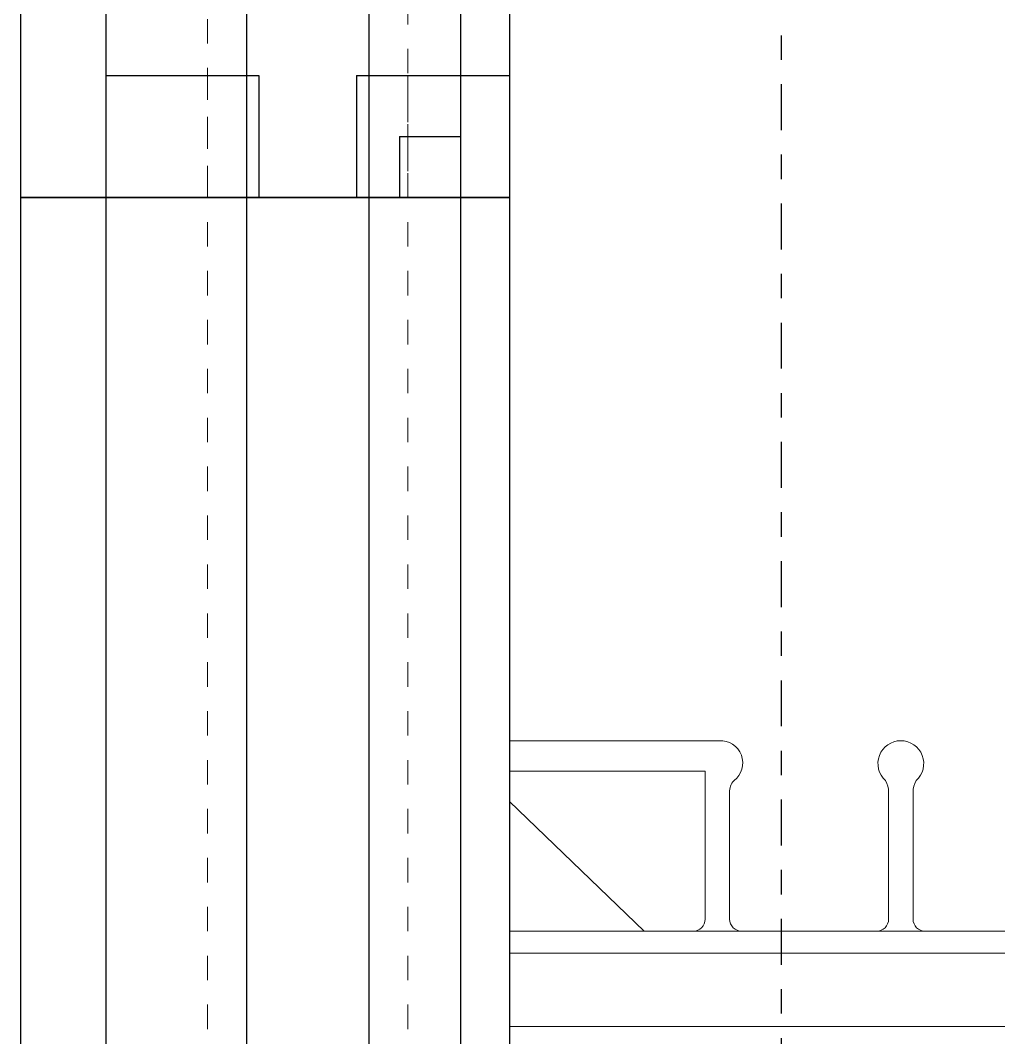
# Model space of a CAD drawing. Header units: inches. Extents: x -91.9 to -8.9, y 167.2 to 248.9.
# Drawn here: x -66.57 to -62.57, y 230.709 to 234.869 of the extents above; entities that cross this region are included whole.
import ezdxf

# ---------------------------------------------------------------- set-up
doc = ezdxf.new("R2010")
doc.units = ezdxf.units.IN
doc.header["$MEASUREMENT"] = 0
for name, pattern in [('CENTER', [2, 1.25, -0.25, 0.25, -0.25]), ('DASHED2', [0.375, 0.25, -0.125]), ('HIDDEN', [0.375, 0.25, -0.125])]:
    doc.linetypes.add(name, pattern=pattern)
for name, color, linetype, lineweight in [('A2 Hatch', 8, 'Continuous', 9), ('DETAILS', 7, 'Continuous', 13), ('REBAR', 2, 'CENTER', 30)]:
    doc.layers.add(name, color=color, linetype=linetype, lineweight=lineweight)

msp = doc.modelspace()

# ---------------------------------------------------------------- linework, layer by layer
at = {"color": 1}
for p, q in [((-64.5704, 243.4928), (-64.5704, 234.1437)), ((-64.7704, 243.425), (-64.7704, 234.1437)), ((-65.1454, 243.2978), (-65.1454, 234.1437)), ((-65.6454, 243.1282), (-65.6454, 234.1437)), ((-66.2204, 242.9332), (-66.2204, 234.1437)), ((-66.5704, 242.8145), (-66.5704, 234.1437)), ((-66.2204, 234.6437), (-65.5954, 234.6437)), ((-66.2204, 234.6437), (-65.5954, 234.6437)), ((-66.2204, 234.6437), (-65.5954, 234.6437)), ((-66.2204, 234.6437), (-65.5954, 234.6437)), ((-66.2204, 234.6437), (-66.2204, 222.1437)), ((-66.2204, 234.6437), (-65.5954, 234.6437)), ((-66.2204, 234.6437), (-65.5954, 234.6437)), ((-66.2204, 234.6437), (-65.5954, 234.6437)), ((-66.2204, 234.6437), (-65.5954, 234.6437)), ((-66.2204, 234.6437), (-65.5954, 234.6437)), ((-66.2204, 234.6437), (-65.5954, 234.6437)), ((-66.2204, 234.6437), (-65.5954, 234.6437)), ((-66.2204, 234.6437), (-65.5954, 234.6437)), ((-66.2204, 234.6437), (-65.5954, 234.6437)), ((-66.2204, 234.6437), (-65.5954, 234.6437)), ((-66.2204, 234.6437), (-65.5954, 234.6437)), ((-66.2204, 234.6437), (-65.5954, 234.6437)), ((-66.2204, 234.6437), (-65.5954, 234.6437)), ((-66.2204, 234.6437), (-65.5954, 234.6437)), ((-66.2204, 234.6437), (-65.5954, 234.6437)), ((-66.2204, 234.6437), (-65.5954, 234.6437)), ((-66.2204, 234.6437), (-65.5954, 234.6437)), ((-66.2204, 234.6437), (-65.5954, 234.6437)), ((-66.2204, 234.6437), (-65.5954, 234.6437)), ((-66.2204, 234.6437), (-65.5954, 234.6437)), ((-66.2204, 234.6437), (-65.5954, 234.6437)), ((-66.2204, 234.6437), (-65.5954, 234.6437)), ((-66.2204, 234.6437), (-65.5954, 234.6437)), ((-66.2204, 234.6437), (-65.5954, 234.6437)), ((-66.2204, 234.6437), (-65.5954, 234.6437)), ((-66.2204, 234.6437), (-65.5954, 234.6437)), ((-66.2204, 234.6437), (-65.5954, 234.6437)), ((-66.2204, 234.6437), (-65.5954, 234.6437)), ((-66.2204, 234.6437), (-65.5954, 234.6437)), ((-66.2204, 234.6437), (-65.5954, 234.6437)), ((-66.2204, 234.6437), (-65.5954, 234.6437)), ((-66.2204, 234.6437), (-65.5954, 234.6437)), ((-66.2204, 234.6437), (-65.5954, 234.6437)), ((-66.2204, 234.6437), (-65.5954, 234.6437)), ((-66.2204, 234.6437), (-65.5954, 234.6437)), ((-66.2204, 234.6437), (-65.5954, 234.6437)), ((-65.6454, 234.6437), (-65.6454, 222.1437)), ((-65.5954, 234.6437), (-65.5954, 234.1437)), ((-65.5954, 234.6437), (-65.5954, 234.1437)), ((-65.5954, 234.6437), (-65.5954, 234.1437)), ((-65.5954, 234.6437), (-65.5954, 234.1437)), ((-65.5954, 234.6437), (-65.5954, 234.1437)), ((-65.5954, 234.6437), (-65.5954, 234.1437)), ((-65.5954, 234.6437), (-65.5954, 234.1437)), ((-65.5954, 234.6437), (-65.5954, 234.1437)), ((-65.5954, 234.6437), (-65.5954, 234.1437)), ((-65.5954, 234.6437), (-65.5954, 234.1437)), ((-65.5954, 234.6437), (-65.5954, 234.1437)), ((-65.5954, 234.6437), (-65.5954, 234.1437)), ((-65.5954, 234.6437), (-65.5954, 234.1437)), ((-65.5954, 234.6437), (-65.5954, 234.1437)), ((-65.5954, 234.6437), (-65.5954, 234.1437)), ((-65.5954, 234.6437), (-65.5954, 234.1437)), ((-65.5954, 234.6437), (-65.5954, 234.1437)), ((-65.5954, 234.6437), (-65.5954, 234.1437)), ((-65.5954, 234.6437), (-65.5954, 234.1437)), ((-65.5954, 234.6437), (-65.5954, 234.1437)), ((-65.5954, 234.6437), (-65.5954, 234.1437)), ((-65.5954, 234.6437), (-65.5954, 234.1437)), ((-65.5954, 234.6437), (-65.5954, 234.1437)), ((-65.5954, 234.6437), (-65.5954, 234.1437)), ((-65.5954, 234.6437), (-65.5954, 234.1437)), ((-65.5954, 234.6437), (-65.5954, 234.1437)), ((-65.5954, 234.6437), (-65.5954, 234.1437)), ((-65.5954, 234.6437), (-65.5954, 234.1437)), ((-65.5954, 234.6437), (-65.5954, 234.1437)), ((-65.5954, 234.6437), (-65.5954, 234.1437)), ((-65.5954, 234.6437), (-65.5954, 234.1437)), ((-65.5954, 234.6437), (-65.5954, 234.1437)), ((-65.5954, 234.6437), (-65.5954, 234.1437)), ((-65.5954, 234.6437), (-65.5954, 234.1437)), ((-65.5954, 234.6437), (-65.5954, 234.1437)), ((-65.5954, 234.6437), (-65.5954, 234.1437)), ((-65.5954, 234.6437), (-65.5954, 234.1437)), ((-65.5954, 234.6437), (-65.5954, 234.1437)), ((-65.5954, 234.6437), (-65.5954, 234.1437)), ((-65.5954, 234.6437), (-65.5954, 234.1437)), ((-65.1954, 234.6437), (-65.1954, 234.1437)), ((-65.1954, 234.6437), (-64.5704, 234.6437)), ((-65.1954, 234.6437), (-65.1954, 234.1437)), ((-65.1954, 234.6437), (-64.5704, 234.6437)), ((-65.1954, 234.6437), (-65.1954, 234.1437)), ((-65.1954, 234.6437), (-64.5704, 234.6437)), ((-65.1954, 234.6437), (-65.1954, 234.1437)), ((-65.1954, 234.6437), (-64.5704, 234.6437)), ((-65.1954, 234.6437), (-65.1954, 234.1437)), ((-65.1954, 234.6437), (-64.5704, 234.6437)), ((-65.1954, 234.6437), (-65.1954, 234.1437)), ((-65.1954, 234.6437), (-64.5704, 234.6437)), ((-65.1954, 234.6437), (-65.1954, 234.1437)), ((-65.1954, 234.6437), (-64.5704, 234.6437)), ((-65.1954, 234.6437), (-65.1954, 234.1437)), ((-65.1954, 234.6437), (-64.5704, 234.6437)), ((-65.1954, 234.6437), (-65.1954, 234.1437)), ((-65.1954, 234.6437), (-64.5704, 234.6437)), ((-65.1954, 234.6437), (-65.1954, 234.1437)), ((-65.1954, 234.6437), (-64.5704, 234.6437)), ((-65.1954, 234.6437), (-65.1954, 234.1437)), ((-65.1954, 234.6437), (-64.5704, 234.6437)), ((-65.1954, 234.6437), (-65.1954, 234.1437)), ((-65.1954, 234.6437), (-64.5704, 234.6437)), ((-65.1954, 234.6437), (-65.1954, 234.1437)), ((-65.1954, 234.6437), (-64.5704, 234.6437)), ((-65.1954, 234.6437), (-65.1954, 234.1437)), ((-65.1954, 234.6437), (-64.5704, 234.6437)), ((-65.1954, 234.6437), (-65.1954, 234.1437)), ((-65.1954, 234.6437), (-64.5704, 234.6437)), ((-65.1954, 234.6437), (-65.1954, 234.1437)), ((-65.1954, 234.6437), (-64.5704, 234.6437)), ((-65.1954, 234.6437), (-65.1954, 234.1437)), ((-65.1954, 234.6437), (-64.5704, 234.6437)), ((-65.1954, 234.6437), (-65.1954, 234.1437)), ((-65.1954, 234.6437), (-64.5704, 234.6437)), ((-65.1954, 234.6437), (-65.1954, 234.1437)), ((-65.1954, 234.6437), (-64.5704, 234.6437)), ((-65.1954, 234.6437), (-65.1954, 234.1437)), ((-65.1954, 234.6437), (-64.5704, 234.6437)), ((-65.1954, 234.6437), (-65.1954, 234.1437)), ((-65.1954, 234.6437), (-64.5704, 234.6437)), ((-65.1954, 234.6437), (-65.1954, 234.1437)), ((-65.1954, 234.6437), (-64.5704, 234.6437)), ((-65.1954, 234.6437), (-65.1954, 234.1437)), ((-65.1954, 234.6437), (-64.5704, 234.6437)), ((-65.1954, 234.6437), (-65.1954, 234.1437)), ((-65.1954, 234.6437), (-64.5704, 234.6437)), ((-65.1954, 234.6437), (-65.1954, 234.1437)), ((-65.1954, 234.6437), (-64.5704, 234.6437)), ((-65.1954, 234.6437), (-65.1954, 234.1437)), ((-65.1954, 234.6437), (-64.5704, 234.6437)), ((-65.1954, 234.6437), (-65.1954, 234.1437)), ((-65.1954, 234.6437), (-64.5704, 234.6437)), ((-65.1954, 234.6437), (-65.1954, 234.1437)), ((-65.1954, 234.6437), (-64.5704, 234.6437)), ((-65.1954, 234.6437), (-65.1954, 234.1437)), ((-65.1954, 234.6437), (-64.5704, 234.6437)), ((-65.1954, 234.6437), (-65.1954, 234.1437)), ((-65.1954, 234.6437), (-64.5704, 234.6437)), ((-65.1954, 234.6437), (-65.1954, 234.1437)), ((-65.1954, 234.6437), (-64.5704, 234.6437)), ((-65.1954, 234.6437), (-65.1954, 234.1437)), ((-65.1954, 234.6437), (-64.5704, 234.6437)), ((-65.1954, 234.6437), (-65.1954, 234.1437)), ((-65.1954, 234.6437), (-64.5704, 234.6437)), ((-65.1954, 234.6437), (-65.1954, 234.1437)), ((-65.1954, 234.6437), (-64.5704, 234.6437)), ((-65.1954, 234.6437), (-65.1954, 234.1437)), ((-65.1954, 234.6437), (-64.5704, 234.6437)), ((-65.1954, 234.6437), (-65.1954, 234.1437)), ((-65.1954, 234.6437), (-64.5704, 234.6437)), ((-65.1954, 234.6437), (-65.1954, 234.1437)), ((-65.1954, 234.6437), (-64.5704, 234.6437)), ((-65.1954, 234.6437), (-65.1954, 234.1437)), ((-65.1954, 234.6437), (-64.5704, 234.6437)), ((-65.1954, 234.6437), (-65.1954, 234.1437)), ((-65.1954, 234.6437), (-64.5704, 234.6437)), ((-65.1954, 234.6437), (-65.1954, 234.1437)), ((-65.1954, 234.6437), (-64.5704, 234.6437)), ((-65.1454, 234.6437), (-65.1454, 222.1437)), ((-64.5704, 234.6437), (-64.5704, 222.1437)), ((-65.0204, 234.3937), (-65.0204, 234.1437)), ((-65.0204, 234.3937), (-64.7704, 234.3937)), ((-65.0204, 234.3937), (-65.0204, 234.1437)), ((-65.0204, 234.3937), (-64.7704, 234.3937)), ((-65.0204, 234.3937), (-65.0204, 234.1437)), ((-65.0204, 234.3937), (-64.7704, 234.3937)), ((-65.0204, 234.3937), (-65.0204, 234.1437)), ((-65.0204, 234.3937), (-64.7704, 234.3937)), ((-65.0204, 234.3937), (-65.0204, 234.1437)), ((-65.0204, 234.3937), (-64.7704, 234.3937)), ((-65.0204, 234.3937), (-65.0204, 234.1437)), ((-65.0204, 234.3937), (-64.7704, 234.3937)), ((-65.0204, 234.3937), (-65.0204, 234.1437)), ((-65.0204, 234.3937), (-64.7704, 234.3937)), ((-65.0204, 234.3937), (-65.0204, 234.1437)), ((-65.0204, 234.3937), (-64.7704, 234.3937)), ((-65.0204, 234.3937), (-65.0204, 234.1437)), ((-65.0204, 234.3937), (-64.7704, 234.3937)), ((-65.0204, 234.3937), (-65.0204, 234.1437)), ((-65.0204, 234.3937), (-64.7704, 234.3937)), ((-65.0204, 234.3937), (-65.0204, 234.1437)), ((-65.0204, 234.3937), (-64.7704, 234.3937)), ((-65.0204, 234.3937), (-65.0204, 234.1437)), ((-65.0204, 234.3937), (-64.7704, 234.3937)), ((-65.0204, 234.3937), (-65.0204, 234.1437)), ((-65.0204, 234.3937), (-64.7704, 234.3937)), ((-65.0204, 234.3937), (-65.0204, 234.1437)), ((-65.0204, 234.3937), (-64.7704, 234.3937)), ((-65.0204, 234.3937), (-65.0204, 234.1437)), ((-65.0204, 234.3937), (-64.7704, 234.3937)), ((-65.0204, 234.3937), (-65.0204, 234.1437)), ((-65.0204, 234.3937), (-64.7704, 234.3937)), ((-65.0204, 234.3937), (-65.0204, 234.1437)), ((-65.0204, 234.3937), (-64.7704, 234.3937)), ((-65.0204, 234.3937), (-65.0204, 234.1437)), ((-65.0204, 234.3937), (-64.7704, 234.3937)), ((-65.0204, 234.3937), (-65.0204, 234.1437)), ((-65.0204, 234.3937), (-64.7704, 234.3937)), ((-65.0204, 234.3937), (-65.0204, 234.1437)), ((-65.0204, 234.3937), (-64.7704, 234.3937)), ((-65.0204, 234.3937), (-65.0204, 234.1437)), ((-65.0204, 234.3937), (-64.7704, 234.3937)), ((-65.0204, 234.3937), (-65.0204, 234.1437)), ((-65.0204, 234.3937), (-64.7704, 234.3937)), ((-65.0204, 234.3937), (-65.0204, 234.1437)), ((-65.0204, 234.3937), (-64.7704, 234.3937)), ((-65.0204, 234.3937), (-65.0204, 234.1437)), ((-65.0204, 234.3937), (-64.7704, 234.3937)), ((-65.0204, 234.3937), (-65.0204, 234.1437)), ((-65.0204, 234.3937), (-64.7704, 234.3937)), ((-65.0204, 234.3937), (-65.0204, 234.1437)), ((-65.0204, 234.3937), (-64.7704, 234.3937)), ((-65.0204, 234.3937), (-65.0204, 234.1437)), ((-65.0204, 234.3937), (-64.7704, 234.3937)), ((-65.0204, 234.3937), (-65.0204, 234.1437)), ((-65.0204, 234.3937), (-64.7704, 234.3937)), ((-65.0204, 234.3937), (-65.0204, 234.1437)), ((-65.0204, 234.3937), (-64.7704, 234.3937)), ((-65.0204, 234.3937), (-65.0204, 234.1437)), ((-65.0204, 234.3937), (-64.7704, 234.3937)), ((-65.0204, 234.3937), (-65.0204, 234.1437)), ((-65.0204, 234.3937), (-64.7704, 234.3937)), ((-65.0204, 234.3937), (-65.0204, 234.1437)), ((-65.0204, 234.3937), (-64.7704, 234.3937)), ((-65.0204, 234.3937), (-65.0204, 234.1437)), ((-65.0204, 234.3937), (-64.7704, 234.3937)), ((-65.0204, 234.3937), (-65.0204, 234.1437)), ((-65.0204, 234.3937), (-64.7704, 234.3937)), ((-65.0204, 234.3937), (-65.0204, 234.1437)), ((-65.0204, 234.3937), (-64.7704, 234.3937)), ((-65.0204, 234.3937), (-65.0204, 234.1437)), ((-65.0204, 234.3937), (-64.7704, 234.3937)), ((-65.0204, 234.3937), (-65.0204, 234.1437)), ((-65.0204, 234.3937), (-64.7704, 234.3937)), ((-65.0204, 234.3937), (-65.0204, 234.1437)), ((-65.0204, 234.3937), (-64.7704, 234.3937)), ((-65.0204, 234.3937), (-65.0204, 234.1437)), ((-65.0204, 234.3937), (-64.7704, 234.3937)), ((-65.0204, 234.3937), (-65.0204, 234.1437)), ((-65.0204, 234.3937), (-64.7704, 234.3937)), ((-64.7704, 234.3937), (-64.7704, 222.1437)), ((-66.5704, 234.1437), (-64.5704, 234.1437)), ((-66.5704, 234.1437), (-65.0204, 234.1437)), ((-66.5704, 234.1437), (-64.5704, 234.1437)), ((-66.5704, 234.1437), (-64.5704, 234.1437)), ((-66.5704, 234.1437), (-65.0204, 234.1437)), ((-66.5704, 234.1437), (-64.5704, 234.1437)), ((-66.5704, 234.1437), (-64.5704, 234.1437)), ((-66.5704, 234.1437), (-64.5704, 234.1437)), ((-66.5704, 234.1437), (-65.0204, 234.1437)), ((-66.5704, 234.1437), (-64.5704, 234.1437)), ((-66.5704, 234.1437), (-64.5704, 234.1437)), ((-66.5704, 234.1437), (-66.5704, 222.1437)), ((-66.5704, 234.1437), (-65.0204, 234.1437)), ((-66.5704, 234.1437), (-64.5704, 234.1437)), ((-66.5704, 234.1437), (-64.5704, 234.1437)), ((-66.5704, 234.1437), (-64.5704, 234.1437)), ((-66.5704, 234.1437), (-65.0204, 234.1437)), ((-66.5704, 234.1437), (-64.5704, 234.1437)), ((-66.5704, 234.1437), (-64.5704, 234.1437)), ((-66.5704, 234.1437), (-65.0204, 234.1437)), ((-66.5704, 234.1437), (-64.5704, 234.1437)), ((-66.5704, 234.1437), (-64.5704, 234.1437)), ((-66.5704, 234.1437), (-64.5704, 234.1437)), ((-66.5704, 234.1437), (-65.0204, 234.1437)), ((-66.5704, 234.1437), (-64.5704, 234.1437)), ((-66.5704, 234.1437), (-64.5704, 234.1437)), ((-66.5704, 234.1437), (-65.0204, 234.1437)), ((-66.5704, 234.1437), (-64.5704, 234.1437)), ((-66.5704, 234.1437), (-64.5704, 234.1437)), ((-66.5704, 234.1437), (-64.5704, 234.1437)), ((-66.5704, 234.1437), (-65.0204, 234.1437)), ((-66.5704, 234.1437), (-64.5704, 234.1437)), ((-66.5704, 234.1437), (-64.5704, 234.1437)), ((-66.5704, 234.1437), (-65.0204, 234.1437)), ((-66.5704, 234.1437), (-64.5704, 234.1437)), ((-66.5704, 234.1437), (-64.5704, 234.1437)), ((-66.5704, 234.1437), (-64.5704, 234.1437)), ((-66.5704, 234.1437), (-65.0204, 234.1437)), ((-66.5704, 234.1437), (-64.5704, 234.1437)), ((-66.5704, 234.1437), (-64.5704, 234.1437)), ((-66.5704, 234.1437), (-65.0204, 234.1437)), ((-66.5704, 234.1437), (-64.5704, 234.1437)), ((-66.5704, 234.1437), (-64.5704, 234.1437)), ((-66.5704, 234.1437), (-64.5704, 234.1437)), ((-66.5704, 234.1437), (-65.0204, 234.1437)), ((-66.5704, 234.1437), (-64.5704, 234.1437)), ((-66.5704, 234.1437), (-64.5704, 234.1437)), ((-66.5704, 234.1437), (-65.0204, 234.1437)), ((-66.5704, 234.1437), (-64.5704, 234.1437)), ((-66.5704, 234.1437), (-64.5704, 234.1437)), ((-66.5704, 234.1437), (-64.5704, 234.1437)), ((-66.5704, 234.1437), (-65.0204, 234.1437)), ((-66.5704, 234.1437), (-64.5704, 234.1437)), ((-66.5704, 234.1437), (-64.5704, 234.1437)), ((-66.5704, 234.1437), (-65.0204, 234.1437)), ((-66.5704, 234.1437), (-64.5704, 234.1437)), ((-66.5704, 234.1437), (-64.5704, 234.1437)), ((-66.5704, 234.1437), (-64.5704, 234.1437)), ((-66.5704, 234.1437), (-65.0204, 234.1437)), ((-66.5704, 234.1437), (-64.5704, 234.1437)), ((-66.5704, 234.1437), (-64.5704, 234.1437)), ((-66.5704, 234.1437), (-65.0204, 234.1437)), ((-66.5704, 234.1437), (-64.5704, 234.1437)), ((-66.5704, 234.1437), (-64.5704, 234.1437)), ((-66.5704, 234.1437), (-64.5704, 234.1437)), ((-66.5704, 234.1437), (-65.0204, 234.1437)), ((-66.5704, 234.1437), (-64.5704, 234.1437)), ((-66.5704, 234.1437), (-64.5704, 234.1437)), ((-66.5704, 234.1437), (-65.0204, 234.1437)), ((-66.5704, 234.1437), (-64.5704, 234.1437)), ((-66.5704, 234.1437), (-64.5704, 234.1437)), ((-66.5704, 234.1437), (-64.5704, 234.1437)), ((-66.5704, 234.1437), (-65.0204, 234.1437)), ((-66.5704, 234.1437), (-64.5704, 234.1437)), ((-66.5704, 234.1437), (-64.5704, 234.1437)), ((-66.5704, 234.1437), (-65.0204, 234.1437)), ((-66.5704, 234.1437), (-64.5704, 234.1437)), ((-66.5704, 234.1437), (-64.5704, 234.1437)), ((-66.5704, 234.1437), (-64.5704, 234.1437)), ((-66.5704, 234.1437), (-65.0204, 234.1437)), ((-66.5704, 234.1437), (-64.5704, 234.1437)), ((-66.5704, 234.1437), (-64.5704, 234.1437)), ((-66.5704, 234.1437), (-65.0204, 234.1437)), ((-66.5704, 234.1437), (-64.5704, 234.1437)), ((-66.5704, 234.1437), (-64.5704, 234.1437)), ((-66.5704, 234.1437), (-64.5704, 234.1437)), ((-66.5704, 234.1437), (-65.0204, 234.1437)), ((-66.5704, 234.1437), (-64.5704, 234.1437)), ((-66.5704, 234.1437), (-64.5704, 234.1437)), ((-66.5704, 234.1437), (-65.0204, 234.1437)), ((-66.5704, 234.1437), (-64.5704, 234.1437)), ((-66.5704, 234.1437), (-64.5704, 234.1437)), ((-66.5704, 234.1437), (-64.5704, 234.1437)), ((-66.5704, 234.1437), (-65.0204, 234.1437)), ((-66.5704, 234.1437), (-64.5704, 234.1437)), ((-66.5704, 234.1437), (-64.5704, 234.1437)), ((-66.5704, 234.1437), (-65.0204, 234.1437)), ((-66.5704, 234.1437), (-64.5704, 234.1437)), ((-66.5704, 234.1437), (-64.5704, 234.1437)), ((-66.5704, 234.1437), (-64.5704, 234.1437)), ((-66.5704, 234.1437), (-65.0204, 234.1437)), ((-66.5704, 234.1437), (-64.5704, 234.1437)), ((-66.5704, 234.1437), (-64.5704, 234.1437)), ((-66.5704, 234.1437), (-65.0204, 234.1437)), ((-66.5704, 234.1437), (-64.5704, 234.1437)), ((-66.5704, 234.1437), (-64.5704, 234.1437)), ((-66.5704, 234.1437), (-64.5704, 234.1437)), ((-66.5704, 234.1437), (-65.0204, 234.1437)), ((-66.5704, 234.1437), (-64.5704, 234.1437)), ((-66.5704, 234.1437), (-64.5704, 234.1437)), ((-66.5704, 234.1437), (-65.0204, 234.1437)), ((-66.5704, 234.1437), (-64.5704, 234.1437)), ((-66.5704, 234.1437), (-64.5704, 234.1437)), ((-66.5704, 234.1437), (-64.5704, 234.1437)), ((-66.5704, 234.1437), (-65.0204, 234.1437)), ((-66.5704, 234.1437), (-64.5704, 234.1437)), ((-66.5704, 234.1437), (-64.5704, 234.1437)), ((-66.5704, 234.1437), (-65.0204, 234.1437)), ((-66.5704, 234.1437), (-64.5704, 234.1437)), ((-66.5704, 234.1437), (-64.5704, 234.1437)), ((-66.5704, 234.1437), (-64.5704, 234.1437)), ((-66.5704, 234.1437), (-65.0204, 234.1437)), ((-66.5704, 234.1437), (-64.5704, 234.1437)), ((-66.5704, 234.1437), (-64.5704, 234.1437)), ((-66.5704, 234.1437), (-65.0204, 234.1437)), ((-66.5704, 234.1437), (-64.5704, 234.1437)), ((-66.5704, 234.1437), (-64.5704, 234.1437)), ((-66.5704, 234.1437), (-64.5704, 234.1437)), ((-66.5704, 234.1437), (-65.0204, 234.1437)), ((-66.5704, 234.1437), (-64.5704, 234.1437)), ((-66.5704, 234.1437), (-64.5704, 234.1437)), ((-66.5704, 234.1437), (-65.0204, 234.1437)), ((-66.5704, 234.1437), (-64.5704, 234.1437)), ((-66.5704, 234.1437), (-64.5704, 234.1437)), ((-66.5704, 234.1437), (-64.5704, 234.1437)), ((-66.5704, 234.1437), (-65.0204, 234.1437)), ((-66.5704, 234.1437), (-64.5704, 234.1437)), ((-66.5704, 234.1437), (-64.5704, 234.1437)), ((-66.5704, 234.1437), (-65.0204, 234.1437)), ((-66.5704, 234.1437), (-64.5704, 234.1437)), ((-66.5704, 234.1437), (-64.5704, 234.1437)), ((-65.1454, 234.1437), (-65.6454, 234.1437)), ((-65.1454, 234.1437), (-65.6454, 234.1437)), ((-65.1454, 234.1437), (-65.6454, 234.1437)), ((-65.1454, 234.1437), (-65.6454, 234.1437)), ((-65.1454, 234.1437), (-65.6454, 234.1437)), ((-65.1454, 234.1437), (-65.6454, 234.1437)), ((-65.1454, 234.1437), (-65.6454, 234.1437)), ((-65.1454, 234.1437), (-65.6454, 234.1437)), ((-65.1454, 234.1437), (-65.6454, 234.1437)), ((-65.1454, 234.1437), (-65.6454, 234.1437)), ((-65.1454, 234.1437), (-65.6454, 234.1437)), ((-65.1454, 234.1437), (-65.6454, 234.1437)), ((-65.1454, 234.1437), (-65.6454, 234.1437)), ((-65.1454, 234.1437), (-65.6454, 234.1437)), ((-65.1454, 234.1437), (-65.6454, 234.1437)), ((-65.1454, 234.1437), (-65.6454, 234.1437)), ((-65.1454, 234.1437), (-65.6454, 234.1437)), ((-65.1454, 234.1437), (-65.6454, 234.1437)), ((-65.1454, 234.1437), (-65.6454, 234.1437)), ((-65.1454, 234.1437), (-65.6454, 234.1437)), ((-65.1454, 234.1437), (-65.6454, 234.1437)), ((-65.1454, 234.1437), (-65.6454, 234.1437)), ((-65.1454, 234.1437), (-65.6454, 234.1437)), ((-65.1454, 234.1437), (-65.6454, 234.1437)), ((-65.1454, 234.1437), (-65.6454, 234.1437)), ((-65.1454, 234.1437), (-65.6454, 234.1437)), ((-65.1454, 234.1437), (-65.6454, 234.1437)), ((-65.1454, 234.1437), (-65.6454, 234.1437)), ((-65.1454, 234.1437), (-65.6454, 234.1437)), ((-65.1454, 234.1437), (-65.6454, 234.1437)), ((-65.1454, 234.1437), (-65.6454, 234.1437)), ((-65.1454, 234.1437), (-65.6454, 234.1437)), ((-65.1454, 234.1437), (-65.6454, 234.1437)), ((-65.1454, 234.1437), (-65.6454, 234.1437)), ((-65.1454, 234.1437), (-65.6454, 234.1437)), ((-65.1454, 234.1437), (-65.6454, 234.1437)), ((-65.1454, 234.1437), (-65.6454, 234.1437)), ((-65.1454, 234.1437), (-65.6454, 234.1437)), ((-65.1454, 234.1437), (-65.6454, 234.1437)), ((-65.1454, 234.1437), (-65.6454, 234.1437)), ((-64.7704, 234.1437), (-64.5704, 234.1437)), ((-64.7704, 234.1437), (-64.5704, 234.1437)), ((-64.7704, 234.1437), (-64.5704, 234.1437)), ((-64.7704, 234.1437), (-64.5704, 234.1437)), ((-64.7704, 234.1437), (-64.5704, 234.1437)), ((-64.7704, 234.1437), (-64.5704, 234.1437)), ((-64.7704, 234.1437), (-64.5704, 234.1437)), ((-64.7704, 234.1437), (-64.5704, 234.1437)), ((-64.7704, 234.1437), (-64.5704, 234.1437)), ((-64.7704, 234.1437), (-64.5704, 234.1437)), ((-64.7704, 234.1437), (-64.5704, 234.1437)), ((-64.7704, 234.1437), (-64.5704, 234.1437)), ((-64.7704, 234.1437), (-64.5704, 234.1437)), ((-64.7704, 234.1437), (-64.5704, 234.1437)), ((-64.7704, 234.1437), (-64.5704, 234.1437)), ((-64.7704, 234.1437), (-64.5704, 234.1437)), ((-64.7704, 234.1437), (-64.5704, 234.1437)), ((-64.7704, 234.1437), (-64.5704, 234.1437)), ((-64.7704, 234.1437), (-64.5704, 234.1437)), ((-64.7704, 234.1437), (-64.5704, 234.1437)), ((-64.7704, 234.1437), (-64.5704, 234.1437)), ((-64.7704, 234.1437), (-64.5704, 234.1437)), ((-64.7704, 234.1437), (-64.5704, 234.1437)), ((-64.7704, 234.1437), (-64.5704, 234.1437)), ((-64.7704, 234.1437), (-64.5704, 234.1437)), ((-64.7704, 234.1437), (-64.5704, 234.1437)), ((-64.7704, 234.1437), (-64.5704, 234.1437)), ((-64.7704, 234.1437), (-64.5704, 234.1437)), ((-64.7704, 234.1437), (-64.5704, 234.1437)), ((-64.7704, 234.1437), (-64.5704, 234.1437)), ((-64.7704, 234.1437), (-64.5704, 234.1437)), ((-64.7704, 234.1437), (-64.5704, 234.1437)), ((-64.7704, 234.1437), (-64.5704, 234.1437)), ((-64.7704, 234.1437), (-64.5704, 234.1437)), ((-64.7704, 234.1437), (-64.5704, 234.1437)), ((-64.7704, 234.1437), (-64.5704, 234.1437)), ((-64.7704, 234.1437), (-64.5704, 234.1437)), ((-64.7704, 234.1437), (-64.5704, 234.1437)), ((-64.7704, 234.1437), (-64.5704, 234.1437)), ((-64.7704, 234.1437), (-64.5704, 234.1437))]:
    msp.add_line(p, q, dxfattribs=at)
at = {"color": 1, "linetype": 'HIDDEN', "ltscale": 0.02}
for p, q in [((-66.2204, 234.6437), (-65.5954, 234.6437)), ((-66.2204, 234.6437), (-65.5954, 234.6437)), ((-66.2204, 234.6437), (-65.5954, 234.6437)), ((-66.2204, 234.6437), (-65.5954, 234.6437)), ((-66.2204, 234.6437), (-65.5954, 234.6437)), ((-66.2204, 234.6437), (-65.5954, 234.6437)), ((-66.2204, 234.6437), (-65.5954, 234.6437)), ((-66.2204, 234.6437), (-65.5954, 234.6437)), ((-66.2204, 234.6437), (-65.5954, 234.6437)), ((-66.2204, 234.6437), (-65.5954, 234.6437)), ((-66.2204, 234.6437), (-65.5954, 234.6437)), ((-66.2204, 234.6437), (-65.5954, 234.6437)), ((-66.2204, 234.6437), (-65.5954, 234.6437)), ((-66.2204, 234.6437), (-65.5954, 234.6437)), ((-66.2204, 234.6437), (-65.5954, 234.6437)), ((-66.2204, 234.6437), (-65.5954, 234.6437)), ((-66.2204, 234.6437), (-65.5954, 234.6437)), ((-66.2204, 234.6437), (-65.5954, 234.6437)), ((-66.2204, 234.6437), (-65.5954, 234.6437)), ((-66.2204, 234.6437), (-65.5954, 234.6437)), ((-66.2204, 234.6437), (-65.5954, 234.6437)), ((-66.2204, 234.6437), (-65.5954, 234.6437)), ((-66.2204, 234.6437), (-65.5954, 234.6437)), ((-66.2204, 234.6437), (-65.5954, 234.6437)), ((-66.2204, 234.6437), (-65.5954, 234.6437)), ((-66.2204, 234.6437), (-65.5954, 234.6437)), ((-66.2204, 234.6437), (-65.5954, 234.6437)), ((-66.2204, 234.6437), (-65.5954, 234.6437)), ((-66.2204, 234.6437), (-65.5954, 234.6437)), ((-66.2204, 234.6437), (-65.5954, 234.6437)), ((-66.2204, 234.6437), (-65.5954, 234.6437)), ((-66.2204, 234.6437), (-65.5954, 234.6437)), ((-66.2204, 234.6437), (-65.5954, 234.6437)), ((-66.2204, 234.6437), (-65.5954, 234.6437)), ((-66.2204, 234.6437), (-65.5954, 234.6437)), ((-66.2204, 234.6437), (-65.5954, 234.6437)), ((-66.2204, 234.6437), (-65.5954, 234.6437)), ((-66.2204, 234.6437), (-65.5954, 234.6437)), ((-66.2204, 234.6437), (-65.5954, 234.6437)), ((-66.2204, 234.6437), (-65.5954, 234.6437)), ((-66.2204, 234.6437), (-65.5954, 234.6437)), ((-66.2204, 234.6437), (-65.5954, 234.6437)), ((-66.2204, 234.6437), (-65.5954, 234.6437)), ((-66.2204, 234.6437), (-65.5954, 234.6437)), ((-66.2204, 234.6437), (-65.5954, 234.6437)), ((-66.2204, 234.6437), (-65.5954, 234.6437)), ((-66.2204, 234.6437), (-65.5954, 234.6437)), ((-66.2204, 234.6437), (-65.5954, 234.6437)), ((-66.2204, 234.6437), (-65.5954, 234.6437)), ((-66.2204, 234.6437), (-65.5954, 234.6437)), ((-66.2204, 234.6437), (-65.5954, 234.6437)), ((-66.2204, 234.6437), (-65.5954, 234.6437)), ((-66.2204, 234.6437), (-65.5954, 234.6437)), ((-66.2204, 234.6437), (-65.5954, 234.6437)), ((-66.2204, 234.6437), (-65.5954, 234.6437)), ((-66.2204, 234.6437), (-65.5954, 234.6437)), ((-66.2204, 234.6437), (-65.5954, 234.6437)), ((-66.2204, 234.6437), (-65.5954, 234.6437)), ((-66.2204, 234.6437), (-65.5954, 234.6437)), ((-66.2204, 234.6437), (-65.5954, 234.6437)), ((-66.2204, 234.6437), (-65.5954, 234.6437)), ((-66.2204, 234.6437), (-65.5954, 234.6437)), ((-66.2204, 234.6437), (-65.5954, 234.6437)), ((-66.2204, 234.6437), (-65.5954, 234.6437)), ((-66.2204, 234.6437), (-65.5954, 234.6437)), ((-66.2204, 234.6437), (-65.5954, 234.6437)), ((-66.2204, 234.6437), (-65.5954, 234.6437)), ((-66.2204, 234.6437), (-65.5954, 234.6437)), ((-66.2204, 234.6437), (-65.5954, 234.6437)), ((-66.2204, 234.6437), (-65.5954, 234.6437)), ((-66.2204, 234.6437), (-65.5954, 234.6437)), ((-66.2204, 234.6437), (-65.5954, 234.6437)), ((-66.2204, 234.6437), (-65.5954, 234.6437)), ((-66.2204, 234.6437), (-65.5954, 234.6437)), ((-66.2204, 234.6437), (-65.5954, 234.6437)), ((-66.2204, 234.6437), (-65.5954, 234.6437)), ((-66.2204, 234.6437), (-65.5954, 234.6437)), ((-66.2204, 234.6437), (-65.5954, 234.6437)), ((-66.2204, 234.6437), (-65.5954, 234.6437)), ((-66.2204, 234.6437), (-65.5954, 234.6437)), ((-66.2204, 234.6437), (-65.5954, 234.6437)), ((-66.2204, 234.6437), (-65.5954, 234.6437)), ((-66.2204, 234.6437), (-65.5954, 234.6437)), ((-66.2204, 234.6437), (-65.5954, 234.6437)), ((-66.2204, 234.6437), (-65.5954, 234.6437)), ((-66.2204, 234.6437), (-65.5954, 234.6437)), ((-66.2204, 234.6437), (-65.5954, 234.6437)), ((-66.2204, 234.6437), (-65.5954, 234.6437)), ((-66.2204, 234.6437), (-65.5954, 234.6437)), ((-66.2204, 234.6437), (-65.5954, 234.6437)), ((-66.2204, 234.6437), (-65.5954, 234.6437)), ((-66.2204, 234.6437), (-65.5954, 234.6437)), ((-66.2204, 234.6437), (-65.5954, 234.6437)), ((-66.2204, 234.6437), (-65.5954, 234.6437)), ((-66.2204, 234.6437), (-65.5954, 234.6437)), ((-66.2204, 234.6437), (-65.5954, 234.6437)), ((-66.2204, 234.6437), (-65.5954, 234.6437)), ((-66.2204, 234.6437), (-65.5954, 234.6437)), ((-66.2204, 234.6437), (-65.5954, 234.6437)), ((-66.2204, 234.6437), (-65.5954, 234.6437)), ((-65.5954, 234.6437), (-65.5954, 234.1437)), ((-65.5954, 234.6437), (-65.5954, 234.1437)), ((-65.5954, 234.6437), (-65.5954, 234.1437)), ((-65.5954, 234.6437), (-65.5954, 234.1437)), ((-65.5954, 234.6437), (-65.5954, 234.1437)), ((-65.5954, 234.6437), (-65.5954, 234.1437)), ((-65.5954, 234.6437), (-65.5954, 234.1437)), ((-65.5954, 234.6437), (-65.5954, 234.1437)), ((-65.5954, 234.6437), (-65.5954, 234.1437)), ((-65.5954, 234.6437), (-65.5954, 234.1437)), ((-65.5954, 234.6437), (-65.5954, 234.1437)), ((-65.5954, 234.6437), (-65.5954, 234.1437)), ((-65.5954, 234.6437), (-65.5954, 234.1437)), ((-65.5954, 234.6437), (-65.5954, 234.1437)), ((-65.5954, 234.6437), (-65.5954, 234.1437)), ((-65.5954, 234.6437), (-65.5954, 234.1437)), ((-65.5954, 234.6437), (-65.5954, 234.1437)), ((-65.5954, 234.6437), (-65.5954, 234.1437)), ((-65.5954, 234.6437), (-65.5954, 234.1437)), ((-65.5954, 234.6437), (-65.5954, 234.1437)), ((-65.5954, 234.6437), (-65.5954, 234.1437)), ((-65.5954, 234.6437), (-65.5954, 234.1437)), ((-65.5954, 234.6437), (-65.5954, 234.1437)), ((-65.5954, 234.6437), (-65.5954, 234.1437)), ((-65.5954, 234.6437), (-65.5954, 234.1437)), ((-65.5954, 234.6437), (-65.5954, 234.1437)), ((-65.5954, 234.6437), (-65.5954, 234.1437)), ((-65.5954, 234.6437), (-65.5954, 234.1437)), ((-65.5954, 234.6437), (-65.5954, 234.1437)), ((-65.5954, 234.6437), (-65.5954, 234.1437)), ((-65.5954, 234.6437), (-65.5954, 234.1437)), ((-65.5954, 234.6437), (-65.5954, 234.1437)), ((-65.5954, 234.6437), (-65.5954, 234.1437)), ((-65.5954, 234.6437), (-65.5954, 234.1437)), ((-65.5954, 234.6437), (-65.5954, 234.1437)), ((-65.5954, 234.6437), (-65.5954, 234.1437)), ((-65.5954, 234.6437), (-65.5954, 234.1437)), ((-65.5954, 234.6437), (-65.5954, 234.1437)), ((-65.5954, 234.6437), (-65.5954, 234.1437)), ((-65.5954, 234.6437), (-65.5954, 234.1437)), ((-65.5954, 234.6437), (-65.5954, 234.1437)), ((-65.5954, 234.6437), (-65.5954, 234.1437)), ((-65.5954, 234.6437), (-65.5954, 234.1437)), ((-65.5954, 234.6437), (-65.5954, 234.1437)), ((-65.5954, 234.6437), (-65.5954, 234.1437)), ((-65.5954, 234.6437), (-65.5954, 234.1437)), ((-65.5954, 234.6437), (-65.5954, 234.1437)), ((-65.5954, 234.6437), (-65.5954, 234.1437)), ((-65.5954, 234.6437), (-65.5954, 234.1437)), ((-65.5954, 234.6437), (-65.5954, 234.1437)), ((-65.5954, 234.6437), (-65.5954, 234.1437)), ((-65.5954, 234.6437), (-65.5954, 234.1437)), ((-65.5954, 234.6437), (-65.5954, 234.1437)), ((-65.5954, 234.6437), (-65.5954, 234.1437)), ((-65.5954, 234.6437), (-65.5954, 234.1437)), ((-65.5954, 234.6437), (-65.5954, 234.1437)), ((-65.5954, 234.6437), (-65.5954, 234.1437)), ((-65.5954, 234.6437), (-65.5954, 234.1437)), ((-65.5954, 234.6437), (-65.5954, 234.1437)), ((-65.5954, 234.6437), (-65.5954, 234.1437)), ((-65.5954, 234.6437), (-65.5954, 234.1437)), ((-65.5954, 234.6437), (-65.5954, 234.1437)), ((-65.5954, 234.6437), (-65.5954, 234.1437)), ((-65.5954, 234.6437), (-65.5954, 234.1437)), ((-65.5954, 234.6437), (-65.5954, 234.1437)), ((-65.5954, 234.6437), (-65.5954, 234.1437)), ((-65.5954, 234.6437), (-65.5954, 234.1437)), ((-65.5954, 234.6437), (-65.5954, 234.1437)), ((-65.5954, 234.6437), (-65.5954, 234.1437)), ((-65.5954, 234.6437), (-65.5954, 234.1437)), ((-65.5954, 234.6437), (-65.5954, 234.1437)), ((-65.5954, 234.6437), (-65.5954, 234.1437)), ((-65.5954, 234.6437), (-65.5954, 234.1437)), ((-65.5954, 234.6437), (-65.5954, 234.1437)), ((-65.5954, 234.6437), (-65.5954, 234.1437)), ((-65.5954, 234.6437), (-65.5954, 234.1437)), ((-65.5954, 234.6437), (-65.5954, 234.1437)), ((-65.5954, 234.6437), (-65.5954, 234.1437)), ((-65.5954, 234.6437), (-65.5954, 234.1437)), ((-65.5954, 234.6437), (-65.5954, 234.1437)), ((-65.5954, 234.6437), (-65.5954, 234.1437)), ((-65.5954, 234.6437), (-65.5954, 234.1437)), ((-65.5954, 234.6437), (-65.5954, 234.1437)), ((-65.5954, 234.6437), (-65.5954, 234.1437)), ((-65.5954, 234.6437), (-65.5954, 234.1437)), ((-65.5954, 234.6437), (-65.5954, 234.1437)), ((-65.5954, 234.6437), (-65.5954, 234.1437)), ((-65.5954, 234.6437), (-65.5954, 234.1437)), ((-65.5954, 234.6437), (-65.5954, 234.1437)), ((-65.5954, 234.6437), (-65.5954, 234.1437)), ((-65.5954, 234.6437), (-65.5954, 234.1437)), ((-65.5954, 234.6437), (-65.5954, 234.1437)), ((-65.5954, 234.6437), (-65.5954, 234.1437)), ((-65.5954, 234.6437), (-65.5954, 234.1437)), ((-65.5954, 234.6437), (-65.5954, 234.1437)), ((-65.5954, 234.6437), (-65.5954, 234.1437)), ((-65.5954, 234.6437), (-65.5954, 234.1437)), ((-65.5954, 234.6437), (-65.5954, 234.1437)), ((-65.5954, 234.6437), (-65.5954, 234.1437)), ((-65.5954, 234.6437), (-65.5954, 234.1437)), ((-65.1954, 234.6437), (-65.1954, 234.1437)), ((-65.1954, 234.6437), (-64.5704, 234.6437)), ((-65.1954, 234.6437), (-65.1954, 234.1437)), ((-65.1954, 234.6437), (-64.5704, 234.6437)), ((-65.1954, 234.6437), (-65.1954, 234.1437)), ((-65.1954, 234.6437), (-64.5704, 234.6437)), ((-65.1954, 234.6437), (-65.1954, 234.1437)), ((-65.1954, 234.6437), (-64.5704, 234.6437)), ((-65.1954, 234.6437), (-65.1954, 234.1437)), ((-65.1954, 234.6437), (-64.5704, 234.6437)), ((-65.1954, 234.6437), (-65.1954, 234.1437)), ((-65.1954, 234.6437), (-64.5704, 234.6437)), ((-65.1954, 234.6437), (-65.1954, 234.1437)), ((-65.1954, 234.6437), (-64.5704, 234.6437)), ((-65.1954, 234.6437), (-65.1954, 234.1437)), ((-65.1954, 234.6437), (-64.5704, 234.6437)), ((-65.1954, 234.6437), (-65.1954, 234.1437)), ((-65.1954, 234.6437), (-64.5704, 234.6437)), ((-65.1954, 234.6437), (-65.1954, 234.1437)), ((-65.1954, 234.6437), (-64.5704, 234.6437)), ((-65.1954, 234.6437), (-65.1954, 234.1437)), ((-65.1954, 234.6437), (-64.5704, 234.6437)), ((-65.1954, 234.6437), (-65.1954, 234.1437)), ((-65.1954, 234.6437), (-64.5704, 234.6437)), ((-65.1954, 234.6437), (-65.1954, 234.1437)), ((-65.1954, 234.6437), (-64.5704, 234.6437)), ((-65.1954, 234.6437), (-65.1954, 234.1437)), ((-65.1954, 234.6437), (-64.5704, 234.6437)), ((-65.1954, 234.6437), (-65.1954, 234.1437)), ((-65.1954, 234.6437), (-64.5704, 234.6437)), ((-65.1954, 234.6437), (-65.1954, 234.1437)), ((-65.1954, 234.6437), (-64.5704, 234.6437)), ((-65.1954, 234.6437), (-65.1954, 234.1437)), ((-65.1954, 234.6437), (-64.5704, 234.6437)), ((-65.1954, 234.6437), (-65.1954, 234.1437)), ((-65.1954, 234.6437), (-64.5704, 234.6437)), ((-65.1954, 234.6437), (-65.1954, 234.1437)), ((-65.1954, 234.6437), (-64.5704, 234.6437)), ((-65.1954, 234.6437), (-65.1954, 234.1437)), ((-65.1954, 234.6437), (-64.5704, 234.6437)), ((-65.1954, 234.6437), (-65.1954, 234.1437)), ((-65.1954, 234.6437), (-64.5704, 234.6437)), ((-65.1954, 234.6437), (-65.1954, 234.1437)), ((-65.1954, 234.6437), (-64.5704, 234.6437)), ((-65.1954, 234.6437), (-65.1954, 234.1437)), ((-65.1954, 234.6437), (-64.5704, 234.6437)), ((-65.1954, 234.6437), (-65.1954, 234.1437)), ((-65.1954, 234.6437), (-64.5704, 234.6437)), ((-65.1954, 234.6437), (-65.1954, 234.1437)), ((-65.1954, 234.6437), (-64.5704, 234.6437)), ((-65.1954, 234.6437), (-65.1954, 234.1437)), ((-65.1954, 234.6437), (-64.5704, 234.6437)), ((-65.1954, 234.6437), (-65.1954, 234.1437)), ((-65.1954, 234.6437), (-64.5704, 234.6437)), ((-65.1954, 234.6437), (-65.1954, 234.1437)), ((-65.1954, 234.6437), (-64.5704, 234.6437)), ((-65.1954, 234.6437), (-65.1954, 234.1437)), ((-65.1954, 234.6437), (-64.5704, 234.6437)), ((-65.1954, 234.6437), (-65.1954, 234.1437)), ((-65.1954, 234.6437), (-64.5704, 234.6437)), ((-65.1954, 234.6437), (-65.1954, 234.1437)), ((-65.1954, 234.6437), (-64.5704, 234.6437)), ((-65.1954, 234.6437), (-65.1954, 234.1437)), ((-65.1954, 234.6437), (-64.5704, 234.6437)), ((-65.1954, 234.6437), (-65.1954, 234.1437)), ((-65.1954, 234.6437), (-64.5704, 234.6437)), ((-65.1954, 234.6437), (-65.1954, 234.1437)), ((-65.1954, 234.6437), (-64.5704, 234.6437)), ((-65.1954, 234.6437), (-65.1954, 234.1437)), ((-65.1954, 234.6437), (-64.5704, 234.6437)), ((-65.1954, 234.6437), (-65.1954, 234.1437)), ((-65.1954, 234.6437), (-64.5704, 234.6437)), ((-65.1954, 234.6437), (-65.1954, 234.1437)), ((-65.1954, 234.6437), (-64.5704, 234.6437)), ((-65.1954, 234.6437), (-65.1954, 234.1437)), ((-65.1954, 234.6437), (-64.5704, 234.6437)), ((-65.1954, 234.6437), (-65.1954, 234.1437)), ((-65.1954, 234.6437), (-64.5704, 234.6437)), ((-65.1954, 234.6437), (-65.1954, 234.1437)), ((-65.1954, 234.6437), (-64.5704, 234.6437)), ((-65.1954, 234.6437), (-65.1954, 234.1437)), ((-65.1954, 234.6437), (-64.5704, 234.6437)), ((-65.1954, 234.6437), (-65.1954, 234.1437)), ((-65.1954, 234.6437), (-64.5704, 234.6437)), ((-65.1954, 234.6437), (-65.1954, 234.1437)), ((-65.1954, 234.6437), (-64.5704, 234.6437)), ((-65.1954, 234.6437), (-65.1954, 234.1437)), ((-65.1954, 234.6437), (-64.5704, 234.6437)), ((-65.1954, 234.6437), (-65.1954, 234.1437)), ((-65.1954, 234.6437), (-64.5704, 234.6437)), ((-65.1954, 234.6437), (-65.1954, 234.1437)), ((-65.1954, 234.6437), (-64.5704, 234.6437)), ((-65.1954, 234.6437), (-65.1954, 234.1437)), ((-65.1954, 234.6437), (-64.5704, 234.6437)), ((-65.1954, 234.6437), (-65.1954, 234.1437)), ((-65.1954, 234.6437), (-64.5704, 234.6437)), ((-65.1954, 234.6437), (-65.1954, 234.1437)), ((-65.1954, 234.6437), (-64.5704, 234.6437)), ((-65.1954, 234.6437), (-65.1954, 234.1437)), ((-65.1954, 234.6437), (-64.5704, 234.6437)), ((-65.1954, 234.6437), (-65.1954, 234.1437)), ((-65.1954, 234.6437), (-64.5704, 234.6437)), ((-65.1954, 234.6437), (-65.1954, 234.1437)), ((-65.1954, 234.6437), (-64.5704, 234.6437)), ((-65.1954, 234.6437), (-65.1954, 234.1437)), ((-65.1954, 234.6437), (-64.5704, 234.6437)), ((-65.1954, 234.6437), (-65.1954, 234.1437)), ((-65.1954, 234.6437), (-64.5704, 234.6437)), ((-65.1954, 234.6437), (-65.1954, 234.1437)), ((-65.1954, 234.6437), (-64.5704, 234.6437)), ((-65.1954, 234.6437), (-65.1954, 234.1437)), ((-65.1954, 234.6437), (-64.5704, 234.6437)), ((-65.1954, 234.6437), (-65.1954, 234.1437)), ((-65.1954, 234.6437), (-64.5704, 234.6437)), ((-65.1954, 234.6437), (-65.1954, 234.1437)), ((-65.1954, 234.6437), (-64.5704, 234.6437)), ((-65.1954, 234.6437), (-65.1954, 234.1437)), ((-65.1954, 234.6437), (-64.5704, 234.6437)), ((-65.1954, 234.6437), (-65.1954, 234.1437)), ((-65.1954, 234.6437), (-64.5704, 234.6437)), ((-65.1954, 234.6437), (-65.1954, 234.1437)), ((-65.1954, 234.6437), (-64.5704, 234.6437)), ((-65.1954, 234.6437), (-65.1954, 234.1437)), ((-65.1954, 234.6437), (-64.5704, 234.6437)), ((-65.1954, 234.6437), (-65.1954, 234.1437)), ((-65.1954, 234.6437), (-64.5704, 234.6437)), ((-65.1954, 234.6437), (-65.1954, 234.1437)), ((-65.1954, 234.6437), (-64.5704, 234.6437)), ((-65.1954, 234.6437), (-65.1954, 234.1437)), ((-65.1954, 234.6437), (-64.5704, 234.6437)), ((-65.1954, 234.6437), (-65.1954, 234.1437)), ((-65.1954, 234.6437), (-64.5704, 234.6437)), ((-65.1954, 234.6437), (-65.1954, 234.1437)), ((-65.1954, 234.6437), (-64.5704, 234.6437)), ((-65.1954, 234.6437), (-65.1954, 234.1437)), ((-65.1954, 234.6437), (-64.5704, 234.6437)), ((-65.1954, 234.6437), (-65.1954, 234.1437)), ((-65.1954, 234.6437), (-64.5704, 234.6437)), ((-65.1954, 234.6437), (-65.1954, 234.1437)), ((-65.1954, 234.6437), (-64.5704, 234.6437)), ((-65.1954, 234.6437), (-65.1954, 234.1437)), ((-65.1954, 234.6437), (-64.5704, 234.6437)), ((-65.1954, 234.6437), (-65.1954, 234.1437)), ((-65.1954, 234.6437), (-64.5704, 234.6437)), ((-65.1954, 234.6437), (-65.1954, 234.1437)), ((-65.1954, 234.6437), (-64.5704, 234.6437)), ((-65.1954, 234.6437), (-65.1954, 234.1437)), ((-65.1954, 234.6437), (-64.5704, 234.6437)), ((-65.1954, 234.6437), (-65.1954, 234.1437)), ((-65.1954, 234.6437), (-64.5704, 234.6437)), ((-65.1954, 234.6437), (-65.1954, 234.1437)), ((-65.1954, 234.6437), (-64.5704, 234.6437)), ((-65.1954, 234.6437), (-65.1954, 234.1437)), ((-65.1954, 234.6437), (-64.5704, 234.6437)), ((-65.1954, 234.6437), (-65.1954, 234.1437)), ((-65.1954, 234.6437), (-64.5704, 234.6437)), ((-65.1954, 234.6437), (-65.1954, 234.1437)), ((-65.1954, 234.6437), (-64.5704, 234.6437)), ((-65.1954, 234.6437), (-65.1954, 234.1437)), ((-65.1954, 234.6437), (-64.5704, 234.6437)), ((-65.1954, 234.6437), (-65.1954, 234.1437)), ((-65.1954, 234.6437), (-64.5704, 234.6437)), ((-65.1954, 234.6437), (-65.1954, 234.1437)), ((-65.1954, 234.6437), (-64.5704, 234.6437)), ((-65.1954, 234.6437), (-65.1954, 234.1437)), ((-65.1954, 234.6437), (-64.5704, 234.6437)), ((-65.1954, 234.6437), (-65.1954, 234.1437)), ((-65.1954, 234.6437), (-64.5704, 234.6437)), ((-65.1954, 234.6437), (-65.1954, 234.1437)), ((-65.1954, 234.6437), (-64.5704, 234.6437)), ((-65.1954, 234.6437), (-65.1954, 234.1437)), ((-65.1954, 234.6437), (-64.5704, 234.6437)), ((-65.1954, 234.6437), (-65.1954, 234.1437)), ((-65.1954, 234.6437), (-64.5704, 234.6437)), ((-65.1954, 234.6437), (-65.1954, 234.1437)), ((-65.1954, 234.6437), (-64.5704, 234.6437)), ((-65.1954, 234.6437), (-65.1954, 234.1437)), ((-65.1954, 234.6437), (-64.5704, 234.6437)), ((-65.1954, 234.6437), (-65.1954, 234.1437)), ((-65.1954, 234.6437), (-64.5704, 234.6437)), ((-65.1954, 234.6437), (-65.1954, 234.1437)), ((-65.1954, 234.6437), (-64.5704, 234.6437)), ((-65.1954, 234.6437), (-65.1954, 234.1437)), ((-65.1954, 234.6437), (-64.5704, 234.6437)), ((-65.1954, 234.6437), (-65.1954, 234.1437)), ((-65.1954, 234.6437), (-64.5704, 234.6437)), ((-65.1954, 234.6437), (-65.1954, 234.1437)), ((-65.1954, 234.6437), (-64.5704, 234.6437)), ((-65.1954, 234.6437), (-65.1954, 234.1437)), ((-65.1954, 234.6437), (-64.5704, 234.6437)), ((-65.1954, 234.6437), (-65.1954, 234.1437)), ((-65.1954, 234.6437), (-64.5704, 234.6437)), ((-65.1954, 234.6437), (-65.1954, 234.1437)), ((-65.1954, 234.6437), (-64.5704, 234.6437)), ((-65.1954, 234.6437), (-65.1954, 234.1437)), ((-65.1954, 234.6437), (-64.5704, 234.6437)), ((-65.1954, 234.6437), (-65.1954, 234.1437)), ((-65.1954, 234.6437), (-64.5704, 234.6437)), ((-65.1954, 234.6437), (-65.1954, 234.1437)), ((-65.1954, 234.6437), (-64.5704, 234.6437))]:
    msp.add_line(p, q, dxfattribs=at)
at = {"ltscale": 0.15}
for p, q in [((-64.5704, 234.1437), (-66.5704, 234.1437)), ((-64.5704, 234.1437), (-66.5704, 234.1437)), ((-64.5704, 234.1437), (-66.5704, 234.1437)), ((-64.5704, 234.1437), (-66.5704, 234.1437)), ((-64.5704, 234.1437), (-66.5704, 234.1437)), ((-64.5704, 234.1437), (-66.5704, 234.1437)), ((-64.5704, 234.1437), (-66.5704, 234.1437)), ((-64.5704, 234.1437), (-66.5704, 234.1437)), ((-64.5704, 234.1437), (-66.5704, 234.1437)), ((-64.5704, 234.1437), (-66.5704, 234.1437)), ((-64.5704, 234.1437), (-66.5704, 234.1437)), ((-64.5704, 234.1437), (-66.5704, 234.1437)), ((-64.5704, 234.1437), (-66.5704, 234.1437)), ((-64.5704, 234.1437), (-66.5704, 234.1437)), ((-64.5704, 234.1437), (-66.5704, 234.1437)), ((-64.5704, 234.1437), (-66.5704, 234.1437)), ((-64.5704, 234.1437), (-66.5704, 234.1437)), ((-64.5704, 234.1437), (-66.5704, 234.1437)), ((-64.5704, 234.1437), (-66.5704, 234.1437)), ((-64.5704, 234.1437), (-66.5704, 234.1437)), ((-64.5704, 234.1437), (-66.5704, 234.1437)), ((-64.5704, 234.1437), (-66.5704, 234.1437)), ((-64.5704, 234.1437), (-66.5704, 234.1437)), ((-64.5704, 234.1437), (-66.5704, 234.1437)), ((-64.5704, 234.1437), (-66.5704, 234.1437)), ((-64.5704, 234.1437), (-66.5704, 234.1437)), ((-64.5704, 234.1437), (-66.5704, 234.1437)), ((-64.5704, 234.1437), (-66.5704, 234.1437)), ((-64.5704, 234.1437), (-66.5704, 234.1437)), ((-64.5704, 234.1437), (-66.5704, 234.1437)), ((-64.5704, 234.1437), (-66.5704, 234.1437)), ((-64.5704, 234.1437), (-66.5704, 234.1437)), ((-64.5704, 234.1437), (-66.5704, 234.1437)), ((-64.5704, 234.1437), (-66.5704, 234.1437)), ((-64.5704, 234.1437), (-66.5704, 234.1437)), ((-64.5704, 234.1437), (-66.5704, 234.1437)), ((-64.5704, 234.1437), (-66.5704, 234.1437)), ((-64.5704, 234.1437), (-66.5704, 234.1437)), ((-64.5704, 234.1437), (-66.5704, 234.1437)), ((-64.5704, 234.1437), (-66.5704, 234.1437)), ((-65.5954, 234.1437), (-65.1954, 234.1437)), ((-65.5954, 234.1437), (-65.1954, 234.1437)), ((-65.5954, 234.1437), (-65.1954, 234.1437)), ((-65.5954, 234.1437), (-65.1954, 234.1437)), ((-65.5954, 234.1437), (-65.1954, 234.1437)), ((-65.5954, 234.1437), (-65.1954, 234.1437)), ((-65.5954, 234.1437), (-65.1954, 234.1437)), ((-65.5954, 234.1437), (-65.1954, 234.1437)), ((-65.5954, 234.1437), (-65.1954, 234.1437)), ((-65.5954, 234.1437), (-65.1954, 234.1437)), ((-65.5954, 234.1437), (-65.1954, 234.1437)), ((-65.5954, 234.1437), (-65.1954, 234.1437)), ((-65.5954, 234.1437), (-65.1954, 234.1437)), ((-65.5954, 234.1437), (-65.1954, 234.1437)), ((-65.5954, 234.1437), (-65.1954, 234.1437)), ((-65.5954, 234.1437), (-65.1954, 234.1437)), ((-65.5954, 234.1437), (-65.1954, 234.1437)), ((-65.5954, 234.1437), (-65.1954, 234.1437)), ((-65.5954, 234.1437), (-65.1954, 234.1437)), ((-65.5954, 234.1437), (-65.1954, 234.1437)), ((-65.5954, 234.1437), (-65.1954, 234.1437)), ((-65.5954, 234.1437), (-65.1954, 234.1437)), ((-65.5954, 234.1437), (-65.1954, 234.1437)), ((-65.5954, 234.1437), (-65.1954, 234.1437)), ((-65.5954, 234.1437), (-65.1954, 234.1437)), ((-65.5954, 234.1437), (-65.1954, 234.1437)), ((-65.5954, 234.1437), (-65.1954, 234.1437)), ((-65.5954, 234.1437), (-65.1954, 234.1437)), ((-65.5954, 234.1437), (-65.1954, 234.1437)), ((-65.5954, 234.1437), (-65.1954, 234.1437)), ((-65.5954, 234.1437), (-65.1954, 234.1437)), ((-65.5954, 234.1437), (-65.1954, 234.1437)), ((-65.5954, 234.1437), (-65.1954, 234.1437)), ((-65.5954, 234.1437), (-65.1954, 234.1437)), ((-65.5954, 234.1437), (-65.1954, 234.1437)), ((-65.5954, 234.1437), (-65.1954, 234.1437)), ((-65.5954, 234.1437), (-65.1954, 234.1437)), ((-65.5954, 234.1437), (-65.1954, 234.1437)), ((-65.5954, 234.1437), (-65.1954, 234.1437)), ((-65.5954, 234.1437), (-65.1954, 234.1437))]:
    msp.add_line(p, q, dxfattribs=at)
at = {"layer": 'A2 Hatch', "linetype": 'DASHED2', "ltscale": 0.15}
for p, q in [((-64.9854, 243.3521), (-64.9854, 234.1437)), ((-65.8054, 243.074), (-65.8054, 234.1437)), ((-65.8054, 234.6437), (-65.8054, 222.1437)), ((-64.9854, 234.6437), (-64.9854, 222.1437))]:
    msp.add_line(p, q, dxfattribs=at)
at = {"layer": 'DETAILS', "color": 6, "lineweight": 20}
for p, q in [((-63.7024, 231.923), (-64.5704, 231.923)), ((-63.7704, 231.798), (-64.5704, 231.798)), ((-63.7704, 231.1937), (-63.7704, 231.798)), ((-63.6704, 231.1937), (-63.6704, 231.7116)), ((-63.0204, 231.1937), (-63.0204, 231.7116)), ((-62.9204, 231.1937), (-62.9204, 231.7116)), ((-64.0204, 231.1437), (-64.5704, 231.6739)), ((-64.5704, 231.1437), (-64.0204, 231.1437)), ((-63.8204, 231.1437), (-64.5704, 231.1437)), ((-64.5704, 231.1437), (-60.5704, 231.1437)), ((-63.8204, 231.1437), (-63.6204, 231.1437)), ((-63.0704, 231.1437), (-63.6204, 231.1437)), ((-63.0704, 231.1437), (-62.8704, 231.1437)), ((-62.2704, 231.1437), (-62.8704, 231.1437)), ((-60.5704, 231.0537), (-64.5704, 231.0537)), ((-60.5704, 230.7537), (-64.5704, 230.7537))]:
    msp.add_line(p, q, dxfattribs=at)
for centre, radius, start, end in [((-63.7079, 231.832), 0.0912, 307.4863, 93.4766), ((-62.9704, 231.8294), 0.0936, 311.7279, 228.2721), ((-63.6086, 231.7158), 0.0619, 134.9903, 183.9263), ((-63.1204, 231.7116), 0.1, 0, 28.6972), ((-62.8204, 231.7116), 0.1, 151.3028, 180), ((-63.8204, 231.1937), 0.05, 270, 0), ((-63.6204, 231.1937), 0.05, 180, 270), ((-63.0704, 231.1937), 0.05, 270, 0), ((-62.8704, 231.1937), 0.05, 180, 270)]:
    msp.add_arc(centre, radius, start, end, dxfattribs=at)
at = {"layer": 'REBAR', "ltscale": 0.15}
msp.add_line((-63.4597, 243.8695), (-63.4597, 188.8401), dxfattribs=at)

doc.saveas('drawing.dxf')
